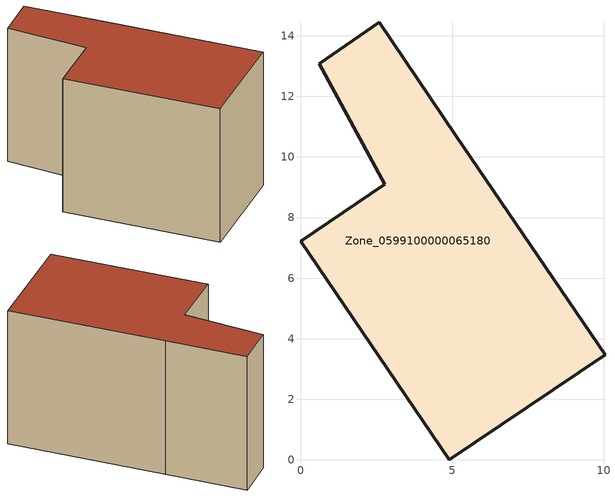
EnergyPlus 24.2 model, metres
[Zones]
Zone_0599100000065180
 floor ground (C_G): 2.78,9.09 0.62,13.08 2.6,14.45 5.14,10.68 10.05,3.48 4.9,0 0,7.21 z0
 wall outside (C_F): 0.62,13.08 2.78,9.09 0,7.21 4.9,0 10.05,3.48 5.14,10.68 2.6,14.45 0.62,13.08 z0:7.98
 roof outside (C_R): 4.9,0 10.05,3.48 5.14,10.68 2.6,14.45 0.62,13.08 2.78,9.09 0,7.21 z7.98
[BUILDING]
Pand.0599100000065180: North Axis=0; Terrain=City; Loads Convergence Tolerance Value=0.04; Temperature Convergence Tolerance Value=0.4; Solar Distribution=FullExterior; Maximum Number of Warmup Days=25; Minimum Number of Warmup Days=1
[Site:Location]
Rotterdam.The.Hague.AP_ZH_NLD Design_Conditions: Latitude=51.96; Longitude=4.45; Time Zone=1; Elevation=-4.5
[SITE:GROUNDTEMPERATURE:BUILDINGSURFACE]
18, 18, 18, 18, 18, 18, 18, 18, 18, 18, 18, 18
[MATERIAL] Thermal Absorptance=0.9; Solar Absorptance=0.7; Visible Absorptance=0.7
Name | Roughness | Thickness | Conductivity | Density | Specific Heat
G.TI.1975-1991 | MediumSmooth | 0.15 | 0.288461 | 540 | 1210
F.TI.1975-1991 | Rough | 0.3 | 0.230769 | 1920 | 840
R.TI.1975-1991 | MediumRough | 0.2 | 0.153846 | 1500 | 1000
[CONSTRUCTION]
C_G: G.TI.1975-1991
C_F: F.TI.1975-1991
C_R: R.TI.1975-1991
[ZONE]
Zone_0599100000065180: Type=1; Multiplier=1; Ceiling Height=Autocalculate; Volume=Autocalculate; Floor Area=autocalculate; Part of Total Floor Area=Yes
[ZONEINFILTRATION:DESIGNFLOWRATE]
Infil_Zone_0599100000065180: Zone or ZoneList or Space or SpaceList=Zone_0599100000065180; Schedule=AlwaysOn; Design Flow Rate Calculation Method=Flow/Area; Flow Rate per Floor Area=0.003; Constant Term Coefficient=1; Temperature Term Coefficient=0; Velocity Term Coefficient=0; Velocity Squared Term Coefficient=0
[HVACTEMPLATE:ZONE:IDEALLOADSAIRSYSTEM]
Zone_0599100000065180: Maximum Heating Supply Air Temperature=50; Minimum Cooling Supply Air Temperature=13; Maximum Heating Supply Air Humidity Ratio=0.0156; Minimum Cooling Supply Air Humidity Ratio=0.0077; Heating Limit=NoLimit; Cooling Limit=NoLimit; Dehumidification Control Type=ConstantSensibleHeatRatio; Cooling Sensible Heat Ratio=0.7; Dehumidification Setpoint=60; Humidification Control Type=None; Humidification Setpoint=30; Outdoor Air Method=None; Outdoor Air Flow Rate per Person=0.00944; Outdoor Air Flow Rate per Zone Floor Area=0; Outdoor Air Flow Rate per Zone=0; Demand Controlled Ventilation Type=None; Outdoor Air Economizer Type=NoEconomizer; Heat Recovery Type=None; Sensible Heat Recovery Effectiveness=0.7; Latent Heat Recovery Effectiveness=0.65
[ZONECONTROL:THERMOSTAT]
ThermostatControl_Zone_0599100000065180: Zone or ZoneList=Zone_0599100000065180; Control Type Schedule=DualSetpointControlType; Control 1=Thermostat_Zone_0599100000065180; Temperature Difference Between Cutout And Setpoint=0
[THERMOSTATSETPOINT:DUALSETPOINT]
Thermostat_Zone_0599100000065180: Heating Setpoint Temperature Schedule=HeatingSetpoint_Zone_0599100000065180; Cooling Setpoint Temperature Schedule=CoolingSetpoint_Zone_0599100000065180
[SCHEDULE:COMPACT]
HeatingSetpoint_Zone_0599100000065180: Through: 12/31, For: AllDays, Until: 24:00, 21
CoolingSetpoint_Zone_0599100000065180: Through: 12/31, For: AllDays, Until: 24:00, 24
DualSetpointControlType: Through: 12/31, For: AllDays, Until: 24:00, 4
AlwaysOn: Through: 12/31, For: AllDays, Until: 24:00, 1
